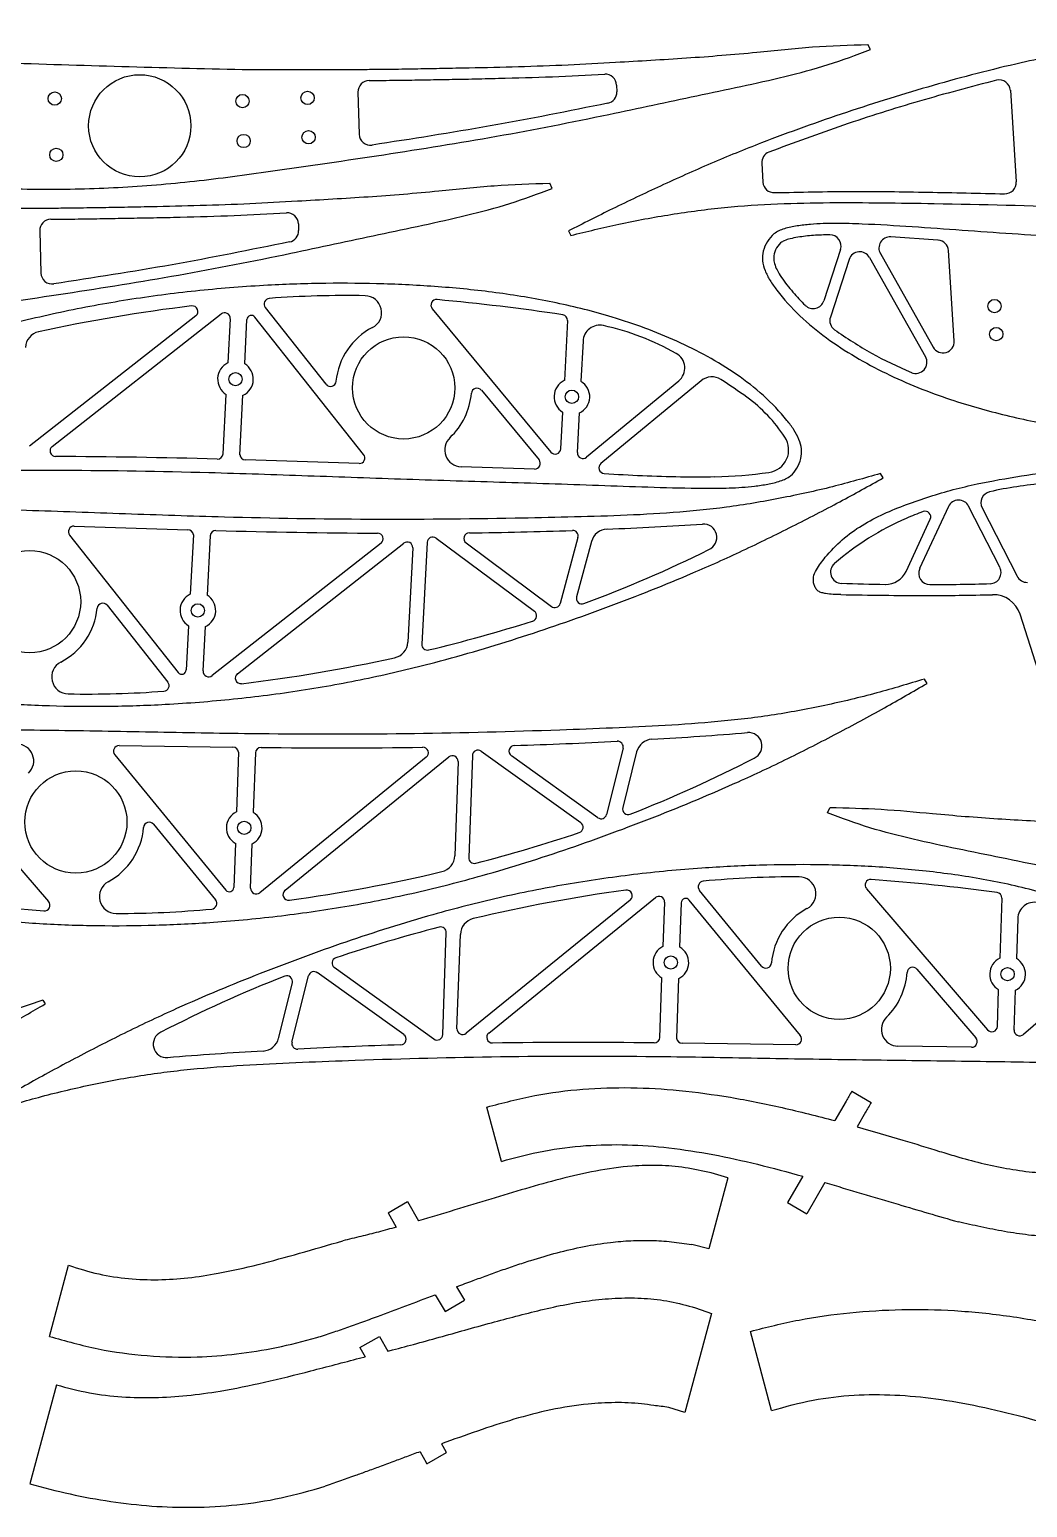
# Model space of a CAD drawing. Header units: inches. Extents: x -11.9 to 12, y -9.6 to 4.8.
# Drawn here: x -5.82 to 3.07, y -8.38 to 4.78 of the extents above; entities that cross this region are included whole.
import ezdxf

# ---------------------------------------------------------------- set-up
doc = ezdxf.new("R2010")
doc.units = ezdxf.units.IN
doc.header["$MEASUREMENT"] = 0

msp = doc.modelspace()

# ---------------------------------------------------------------- linework, layer by layer
at = {"color": 7, "linetype": 'Continuous', "lineweight": 25}
for p, q in [((1.667, 4.598), (1.646, 4.644)), ((-2.895, 4.22), (-2.884, 3.845)), ((-0.592, 4.283), (-0.59, 4.222)), ((2.914, 4.236), (2.965, 3.421)), ((0.7, 3.587), (0.711, 3.418)), ((-1.166, 3.363), (-1.186, 3.409)), ((-3.425, 3.047), (-3.423, 2.987)), ((-5.727, 2.985), (-5.717, 2.609)), ((-1.02, 2.984), (-0.999, 2.944)), ((2.269, 2.903), (1.849, 2.931)), ((1.402, 2.819), (1.253, 2.362)), ((1.756, 2.782), (2.226, 1.949)), ((2.412, 2.005), (2.362, 2.81)), ((1.478, 2.73), (1.311, 2.217)), ((1.66, 2.748), (2.158, 1.865)), ((-5.617, 1.066), (-4.113, 2.245)), ((-3.179, 1.619), (-3.719, 2.303)), ((-2.233, 2.292), (-1.177, 1.016)), ((-4.338, 2.228), (-5.818, 1.067)), ((-4.032, 2.203), (-4.053, 1.809)), ((-3.903, 1.801), (-3.883, 2.195)), ((-2.844, 0.995), (-3.812, 2.218)), ((-1.029, 2.186), (-1.057, 1.652)), ((-0.891, 2.003), (-0.909, 1.646)), ((-0.039, 1.648), (-0.859, 0.97)), ((0.16, 1.651), (-0.731, 0.913)), ((-4.095, 1), (-4.068, 1.529)), ((-3.946, 0.992), (-3.918, 1.521)), ((-1.796, 1.567), (-1.282, 0.947)), ((-1.089, 1.045), (-1.072, 1.372)), ((-0.941, 1.011), (-0.922, 1.364)), ((-2.885, 0.914), (-3.897, 0.946)), ((-1.322, 0.865), (-1.977, 0.885)), ((1.781, 0.785), (1.758, 0.824)), ((2.362, 0.53), (2.106, -0.022)), ((2.82, -0.01), (2.542, 0.533)), ((1.985, -0.046), (2.2, 0.418)), ((2.661, 0.519), (2.973, -0.09)), ((-5.462, 0.276), (-4.494, -0.947)), ((-5.421, 0.357), (-4.408, 0.325)), ((-4.36, 0.278), (-4.388, -0.25)), ((-4.21, 0.271), (-4.238, -0.258)), ((-2.689, 0.205), (-4.192, -0.974)), ((-3.967, -0.957), (-2.487, 0.204)), ((-2.407, 0.162), (-2.451, -0.677)), ((-2.279, 0.212), (-2.326, -0.695)), ((-2.199, 0.25), (-1.324, -0.401)), ((-1.932, 0.207), (-1.171, -0.359)), ((-0.936, 0.256), (-1.093, -0.332)), ((-0.816, 0.219), (-0.948, -0.273)), ((-5.127, -0.348), (-4.587, -1.032)), ((3.23, -1.141), (3, -0.428)), ((-4.402, -0.531), (-4.423, -0.925)), ((-4.273, -0.932), (-4.253, -0.538)), ((2.173, -1.043), (2.149, -1.005)), ((-5.06, -1.678), (-4.071, -2.885)), ((-5.02, -1.597), (-4.007, -1.611)), ((-3.958, -1.657), (-3.977, -2.186)), ((-3.808, -1.662), (-3.827, -2.191)), ((-2.286, -1.701), (-3.769, -2.907)), ((-3.544, -2.885), (-2.085, -1.698)), ((-1.876, -1.687), (-1.908, -2.594)), ((-1.797, -1.648), (-0.911, -2.283)), ((-1.529, -1.686), (-0.759, -2.238)), ((-0.534, -1.62), (-0.681, -2.21)), ((-0.414, -1.654), (-0.537, -2.149)), ((-5.648, -2.986), (-6.726, -1.729)), ((-2.003, -1.739), (-2.032, -2.579)), ((1.285, -2.197), (1.306, -2.151)), ((-4.714, -2.297), (-4.162, -2.971)), ((-3.986, -2.466), (-4, -2.861)), ((-3.85, -2.866), (-3.837, -2.472)), ((0.698, -3.56), (0.146, -2.886)), ((1.632, -2.871), (2.71, -4.128)), ((-0.471, -2.972), (-1.931, -4.158)), ((-1.73, -4.156), (-0.247, -2.95)), ((-0.165, -2.991), (-0.179, -3.385)), ((-0.029, -3.39), (-0.015, -2.996)), ((1.044, -4.178), (0.055, -2.972)), ((2.838, -2.955), (2.819, -3.49)), ((2.979, -3.137), (2.967, -3.494)), ((-2.139, -4.17), (-2.108, -3.262)), ((-2.013, -4.118), (-1.983, -3.278)), ((3.837, -3.476), (3.029, -4.168)), ((-3.482, -4.237), (-3.334, -3.647)), ((-2.487, -4.17), (-3.257, -3.618)), ((-2.219, -4.209), (-3.105, -3.573)), ((-0.207, -4.195), (-0.189, -3.665)), ((-0.057, -4.2), (-0.039, -3.671)), ((2.082, -3.587), (2.606, -4.199)), ((-3.602, -4.203), (-3.478, -3.708)), ((2.798, -4.097), (2.809, -3.77)), ((2.947, -4.129), (2.959, -3.775)), ((-5.701, -3.863), (-5.68, -3.897)), ((1.005, -4.26), (-0.008, -4.246)), ((2.568, -4.282), (1.913, -4.273)), ((1.502, -4.673), (1.675, -4.773)), ((-1.618, -5.298), (-1.747, -4.815)), ((1.452, -4.761), (1.351, -4.935)), ((1.625, -4.861), (1.55, -4.99)), ((0.399, -5.446), (0.229, -6.078)), ((0.399, -5.446), (0.249, -5.401)), ((1.065, -5.43), (0.93, -5.665)), ((1.263, -5.487), (1.103, -5.765)), ((-2.626, -5.756), (-2.453, -5.656)), ((-2.453, -5.656), (-2.355, -5.827)), ((-2.626, -5.756), (-2.553, -5.883)), ((0.93, -5.665), (1.103, -5.765)), ((0.229, -6.078), (0.078, -6.039)), ((-5.64, -6.856), (-5.47, -6.223)), ((-2.016, -6.414), (-1.946, -6.535)), ((-2.206, -6.485), (-2.119, -6.635)), ((-2.119, -6.635), (-1.946, -6.535)), ((0.252, -6.652), (0.016, -7.533)), ((0.109, -6.601), (0.252, -6.652)), ((0.788, -7.516), (0.599, -6.811)), ((-2.877, -6.956), (-2.704, -6.856)), ((-2.877, -6.956), (-2.83, -7.037)), ((-2.704, -6.856), (-2.628, -6.987)), ((-2.88, -7.049), (-2.83, -7.037)), ((-5.579, -7.288), (-5.815, -8.169)), ((0.016, -7.533), (-0.128, -7.488)), ((-2.342, -7.883), (-2.286, -7.98)), ((-2.28, -7.99), (-2.107, -7.89)), ((-2.151, -7.813), (-2.112, -7.88))]:
    msp.add_line(p, q, dxfattribs=at)
for centre, radius in [((-4.837, 3.92), 0.455), ((-5.594, 4.162), 0.0591), ((-3.343, 4.168), 0.0591), ((-3.922, 4.14), 0.0591), ((-3.912, 3.785), 0.0591), ((-3.334, 3.818), 0.0591), ((-5.58, 3.662), 0.0591), ((2.772, 2.315), 0.0591), ((2.788, 2.066), 0.0591), ((-2.488, 1.587), 0.455), ((-3.985, 1.665), 0.0591), ((-0.99, 1.508), 0.0591), ((-5.818, -0.316), 0.455), ((-4.32, -0.394), 0.0591), ((-5.406, -2.277), 0.455), ((-3.907, -2.329), 0.0591), ((1.39, -3.58), 0.455), ((-0.109, -3.528), 0.0591), ((2.889, -3.632), 0.0591)]:
    msp.add_circle(centre, radius, dxfattribs=at)
for centre, radius, start, end in [((-0.692, 4.28), 0.1, 1.5577, 93.467), ((-2.795, 4.223), 0.1, 90.4858, 181.5577), ((-0.69, 4.219), 0.1, 281.7953, 1.5577), ((2.814, 4.229), 0.1, 3.5577, 103.8499), ((-2.784, 3.847), 0.1, 181.5577, 278.5583), ((0.8, 3.593), 0.1, 111.0812, 183.5577), ((2.865, 3.415), 0.1, 268.489, 3.5577), ((0.81, 3.425), 0.1, 183.5577, 272.523), ((-5.628, 2.988), 0.1, 90.4858, 181.5577), ((-3.525, 3.045), 0.1, 1.5577, 93.467), ((-3.523, 2.984), 0.1, 281.7953, 1.5577), ((1.307, 2.85), 0.1, 341.9531, 90.8162), ((1.843, 2.831), 0.1, 86.4857, 209.4208), ((2.263, 2.803), 0.1, 3.5577, 86.0903), ((1.573, 2.699), 0.1, 29.4208, 161.9531), ((-5.617, 2.612), 0.1, 181.5577, 278.5583), ((-3.68, 2.334), 0.05, 94.2698, 218.3432), ((-2.999, -6.78), 9.189, 88.9534, 94.2698), ((-2.834, 2.257), 0.15, 297.3434, 88.9534), ((-2.195, 2.324), 0.05, 84.7773, 219.6113), ((-3.974, -17.144), 19.598, 81.4835, 84.7773), ((-2.626, -12.172), 14.594, 96.883, 102.3087), ((-4.369, 2.267), 0.05, 308.1123, 96.883), ((-4.082, 2.206), 0.05, 357, 128.1123), ((-1.079, 2.189), 0.05, 357, 81.4835), ((1.158, 2.393), 0.1, 225.2859, 341.9531), ((-3.843, 2.193), 0.0398, 38.3432, 177), ((-2.488, 1.587), 0.605, 117.3434, 174.4274), ((-0.741, 1.995), 0.15, 77.6678, 177), ((-1.207, -0.138), 2.333, 60.5852, 77.6678), ((1.406, 2.186), 0.1, 161.9531, 234.1126), ((-5.705, 1.94), 0.15, 102.3087, 177), ((2.313, 1.999), 0.1, 209.4208, 3.5577), ((-0.135, 1.764), 0.15, 309.6113, 60.5852), ((2.071, 1.816), 0.1, 246.7293, 29.4208), ((-3.985, 1.665), 0.159, 115.134, 238.866), ((-3.985, 1.665), 0.159, 295.134, 58.866), ((-3.139, 1.65), 0.05, 218.3432, 354.4274), ((-1.835, 1.535), 0.05, 39.6113, 175.5094), ((-0.99, 1.508), 0.159, 115.134, 238.866), ((-0.99, 1.508), 0.159, 295.134, 59.6968), ((0.256, 1.535), 0.15, 57.3644, 129.6113), ((-2.124, -2.181), 4.563, 53.8466, 57.3644), ((-2.488, 1.587), 0.605, 313.0667, 355.5094), ((-0.244, 0.393), 1.376, 33.2797, 53.8466), ((-5.586, 1.027), 0.05, 128.1123, 269.6777), ((-1.972, 1.035), 0.15, 133.0667, 268.1978), ((0.737, 1.036), 0.203, 277.7902, 33.2797), ((-5.962, -65.82), 66.798, 88.44293, 89.67771), ((-4.145, 1.003), 0.05, 268.4429, 357), ((-3.896, 0.996), 0.05, 183.6982, 268.1978), ((-2.883, 0.964), 0.05, 268.1978, 38.3432), ((-1.321, 0.915), 0.05, 268.1978, 39.6113), ((-1.139, 1.048), 0.05, 219.6113, 357), ((-0.891, 1.008), 0.05, 177, 309.6113), ((-0.699, 0.875), 0.05, 129.6113, 266.1537), ((0.223, 14.587), 13.793, 266.1537, 268.9792), ((0.111, 8.306), 7.511, 268.9792, 271.3157), ((0.185, 5.068), 4.273, 271.3157, 277.7902), ((2.75, 0.564), 0.1, 102.2446, 207.1037), ((3.598, -3.341), 4.097, 95.3626, 102.2446), ((2.453, 0.488), 0.1, 27.1037, 155.1037), ((2.936, -1.793), 2.413, 113.1701, 131.1784), ((3.598, -3.341), 4.097, 110.8992, 113.1701), ((2.155, 0.439), 0.05, 335.1037, 110.8992), ((-5.422, 0.307), 0.05, 88.1978, 218.3432), ((-4.41, 0.275), 0.05, 3.6982, 88.1978), ((-4.16, 0.268), 0.05, 88.4429, 177), ((-2.344, 67.091), 66.798, 268.44293, 269.67771), ((-2.72, 0.244), 0.05, 308.1123, 89.6777), ((-1.902, 0.247), 0.05, 90.7277, 233.3549), ((-2.435, 42.21), 41.917, 270.7277, 271.9812), ((-0.984, 0.269), 0.05, 344.9694, 91.9812), ((-0.671, 0.18), 0.15, 92.4029, 164.9694), ((-2.435, 42.21), 41.917, 272.4029, 273.5678), ((0.181, 0.256), 0.119, 294.0509, 93.5678), ((-2.457, 0.165), 0.05, 357, 128.1123), ((-2.229, 0.21), 0.05, 53.3549, 177), ((-4.994, 10.718), 11.791, 290.4077, 296.2971), ((1.413, -0.053), 0.1, 131.1784, 268.1414), ((1.803, 0.038), 0.2, 269.1653, 335.1037), ((2.197, -0.064), 0.1, 155.1037, 270.205), ((2.731, -0.056), 0.1, 271.6103, 27.1037), ((3.062, -0.044), 0.1, 207.1037, 272.1683), ((-4.32, -0.394), 0.159, 115.134, 238.866), ((-4.32, -0.394), 0.159, 295.134, 58.866), ((2.119, 21.705), 21.869, 268.1414, 269.1653), ((2.119, 21.705), 21.869, 270.205, 271.6103), ((2.762, -0.504), 0.25, 17.8796, 91.611), ((-5.818, -0.316), 0.605, 297.3434, 354.4274), ((-5.166, -0.379), 0.05, 38.3432, 174.4274), ((-1.142, -0.319), 0.05, 233.3549, 344.9694), ((-0.9, -0.286), 0.05, 164.9694, 290.4077), ((-5.516, 12.775), 13.906, 283.5186, 287.4789), ((-1.354, -0.441), 0.05, 287.4789, 53.3549), ((-2.6, -0.669), 0.15, 282.3087, 357), ((-2.276, -0.697), 0.05, 177, 283.5186), ((-5.471, -0.987), 0.15, 117.3434, 268.9534), ((-5.68, 13.443), 14.594, 276.883, 282.3087), ((-4.626, -1.063), 0.05, 274.2698, 38.3432), ((-4.463, -0.922), 0.0398, 218.3432, 357), ((-4.223, -0.935), 0.05, 177, 308.1123), ((-3.937, -0.996), 0.05, 128.1123, 276.883), ((-5.306, 8.051), 9.189, 268.9534, 274.2698), ((-2.765, 40.302), 41.917, 271.7277, 272.9812), ((-0.583, -1.608), 0.05, 345.9694, 92.9812), ((-0.268, -1.69), 0.15, 93.4029, 165.9694), ((-2.765, 40.302), 41.917, 273.4029, 274.5678), ((0.583, -1.6), 0.119, 295.0509, 94.5678), ((-5.931, -1.734), 0.15, 314.0667, 89.1978), ((-5.021, -1.647), 0.05, 89.1978, 219.3432), ((-4.008, -1.661), 0.05, 4.6982, 89.1978), ((-3.758, -1.664), 0.05, 89.4429, 178), ((-3.108, 65.181), 66.798, 269.44293, 270.67771), ((-2.318, -1.662), 0.05, 309.1123, 90.6777), ((-2.053, -1.737), 0.05, 358, 129.1123), ((-1.826, -1.688), 0.05, 54.3549, 178), ((-1.5, -1.646), 0.05, 91.7277, 234.3549), ((-4.774, 8.77), 11.791, 291.4077, 297.2971), ((-3.907, -2.329), 0.159, 116.134, 239.866), ((-3.907, -2.329), 0.159, 296.134, 59.866), ((-0.73, -2.198), 0.05, 234.3549, 345.9694), ((-0.489, -2.161), 0.05, 165.9694, 291.4077), ((-5.406, -2.277), 0.605, 298.3434, 355.4274), ((-4.753, -2.329), 0.05, 39.3432, 175.4274), ((-0.94, -2.324), 0.05, 288.4789, 54.3549), ((-5.332, 10.818), 13.906, 284.5186, 288.4789), ((-2.182, -2.573), 0.15, 283.3087, 358), ((-1.858, -2.596), 0.05, 178, 284.5186), ((-5.507, 11.483), 14.594, 277.883, 283.3087), ((-5.047, -2.941), 0.15, 118.3434, 269.9534), ((-4.04, -2.859), 0.0398, 219.3432, 358), ((-3.8, -2.868), 0.05, 178, 309.1123), ((-3.513, -2.924), 0.05, 129.1123, 277.883), ((1.492, -17.339), 14.594, 97.883, 103.3087), ((-0.503, -2.933), 0.05, 309.1123, 97.883), ((0.185, -2.854), 0.05, 95.2698, 219.3432), ((1.024, -11.954), 9.189, 89.9534, 95.2698), ((1.032, -2.916), 0.15, 298.3434, 89.9534), ((1.67, -2.838), 0.05, 85.7773, 220.6113), ((0.231, -22.334), 19.598, 82.4835, 85.7773), ((-4.246, 16.477), 19.598, 262.4835, 265.7773), ((-5.686, -3.018), 0.05, 265.7773, 40.6113), ((-4.201, -3.002), 0.05, 275.2698, 39.3432), ((-0.215, -2.989), 0.05, 358, 129.1123), ((0.024, -2.997), 0.0398, 39.3432, 178), ((2.788, -2.953), 0.05, 358, 82.4835), ((3.129, -3.142), 0.15, 78.6678, 178), ((-5.04, 6.098), 9.189, 269.9534, 275.2698), ((-1.833, -3.283), 0.15, 103.3087, 178), ((1.39, -3.58), 0.605, 118.3434, 175.4274), ((1.316, -16.675), 13.906, 104.5186, 108.4789), ((-2.158, -3.261), 0.05, 358, 104.5186), ((-0.109, -3.528), 0.159, 116.134, 239.866), ((-0.109, -3.528), 0.159, 296.134, 59.866), ((-3.076, -3.533), 0.05, 108.4789, 234.3549), ((0.737, -3.528), 0.05, 219.3432, 355.4274), ((2.889, -3.632), 0.159, 116.134, 239.866), ((2.889, -3.632), 0.159, 296.134, 60.6968), ((0.759, -14.626), 11.791, 111.4077, 117.2971), ((-3.527, -3.696), 0.05, 345.9694, 111.4077), ((-3.286, -3.659), 0.05, 54.3549, 165.9694), ((1.39, -3.58), 0.605, 314.0667, 356.5094), ((2.044, -3.62), 0.05, 40.6113, 176.5094), ((1.915, -4.123), 0.15, 134.0667, 269.1978), ((-4.598, -4.256), 0.119, 115.0509, 274.5678), ((-3.747, -4.166), 0.15, 273.4029, 345.9694), ((-2.516, -4.211), 0.05, 271.7277, 54.3549), ((-2.189, -4.168), 0.05, 234.3549, 358), ((-1.963, -4.119), 0.05, 178, 309.1123), ((-1.698, -4.194), 0.05, 129.1123, 270.6777), ((-0.257, -4.193), 0.05, 269.4429, 358), ((-0.008, -4.196), 0.05, 184.6982, 269.1978), ((1.005, -4.21), 0.05, 269.1978, 39.3432), ((2.568, -4.232), 0.05, 269.1978, 40.6113), ((2.748, -4.095), 0.05, 220.6113, 358), ((2.997, -4.13), 0.05, 178, 310.6113), ((-1.251, -46.159), 41.917, 93.4029, 94.5678), ((-3.433, -4.249), 0.05, 165.9694, 272.9812), ((-1.251, -46.159), 41.917, 91.7277, 92.9812), ((-0.907, -71.038), 66.798, 89.44293, 90.67771)]:
    msp.add_arc(centre, radius, start, end, dxfattribs=at)
for points, knots in [([(-0.999, 2.944), (-0.856, 2.979), (-0.562, 3.051), (-0.105, 3.135), (0.366, 3.198), (0.839, 3.229), (1.306, 3.238), (1.771, 3.235), (2.508, 3.225), (3.518, 3.199), (4.669, 3.142), (5.688, 3.072), (6.577, 3.008), (7.467, 2.951), (8.356, 2.892), (9.026, 2.84), (9.476, 2.826), (9.67, 2.83), (9.824, 2.849), (9.934, 2.87), (10.032, 2.912), (10.094, 2.987), (10.13, 3.07), (10.137, 3.162), (10.112, 3.251), (10.066, 3.338), (9.966, 3.476), (9.806, 3.655), (9.567, 3.851), (9.308, 4.019), (9.035, 4.165), (8.751, 4.29), (8.397, 4.421), (7.968, 4.542), (7.464, 4.642), (6.955, 4.712), (6.442, 4.756), (5.928, 4.777), (5.383, 4.777), (4.808, 4.752), (4.204, 4.695), (3.604, 4.606), (2.943, 4.472), (2.225, 4.286), (1.454, 4.045), (0.795, 3.81), (0.245, 3.586), (-0.197, 3.388), (-0.619, 3.188), (-0.89, 3.05), (-1.02, 2.984)], [0, 0, 0, 0, 0.018826, 0.039038, 0.059694, 0.079976, 0.099943, 0.119841, 0.139819, 0.194838, 0.2498, 0.288066, 0.326302, 0.36454, 0.402791, 0.440974, 0.450927, 0.460763, 0.465859, 0.470866, 0.475275, 0.479136, 0.483093, 0.486825, 0.490659, 0.494882, 0.499387, 0.512591, 0.525744, 0.539003, 0.552254, 0.565554, 0.578871, 0.600836, 0.622839, 0.644878, 0.666941, 0.689013, 0.711081, 0.737094, 0.763097, 0.789082, 0.815088, 0.849843, 0.88448, 0.919011, 0.939821, 0.960907, 0.981274, 1, 1, 1, 1]), ([(-0.601, 4.486), (-0.391, 4.498), (0.029, 4.522), (0.613, 4.568), (1.151, 4.629), (1.481, 4.639), (1.646, 4.644)], [0, 0, 0, 0, 0.280013, 0.560004, 0.780006, 1, 1, 1, 1]), ([(-8.941, 4.177), (-8.892, 4.124), (-8.793, 4.016), (-8.612, 3.892), (-8.417, 3.792), (-8.214, 3.712), (-8.007, 3.642), (-7.796, 3.583), (-7.524, 3.52), (-7.189, 3.464), (-6.792, 3.415), (-6.3, 3.369), (-5.712, 3.349), (-5.029, 3.365), (-4.349, 3.422), (-3.562, 3.53), (-2.665, 3.661), (-1.659, 3.821), (-0.862, 3.978), (-0.269, 4.104), (0.122, 4.188), (0.515, 4.269), (0.905, 4.356), (1.293, 4.458), (1.543, 4.552), (1.667, 4.598)], [0, 0, 0, 0, 0.019985, 0.039991, 0.059992, 0.080036, 0.100054, 0.120049, 0.140039, 0.176715, 0.213405, 0.250064, 0.31255, 0.375056, 0.437529, 0.500033, 0.593361, 0.686689, 0.779968, 0.816622, 0.853304, 0.890023, 0.926723, 0.96335, 1, 1, 1, 1]), ([(-8.804, 4.511), (-8.576, 4.516), (-8.121, 4.527), (-7.437, 4.526), (-6.754, 4.505), (-5.941, 4.478), (-4.998, 4.447), (-4.283, 4.43), (-3.925, 4.422)], [0, 0, 0, 0, 0.140006, 0.279996, 0.419999, 0.560002, 0.780006, 1, 1, 1, 1]), ([(-3.925, 4.422), (-3.822, 4.421), (-3.631, 4.421), (-3.363, 4.421), (-3.132, 4.421), (-2.931, 4.422), (-2.753, 4.423), (-2.567, 4.425), (-2.364, 4.428), (-2.136, 4.433), (-1.838, 4.438), (-1.465, 4.447), (-1.03, 4.461), (-0.742, 4.478), (-0.601, 4.486)], [0, 0, 0, 0, 0.092739, 0.172642, 0.24159, 0.301466, 0.354153, 0.401533, 0.469793, 0.536878, 0.607409, 0.739377, 0.872712, 1, 1, 1, 1]), ([(-2.795, 4.323), (-2.714, 4.324), (-2.56, 4.325), (-2.332, 4.329), (-2.109, 4.333), (-1.879, 4.337), (-1.563, 4.345), (-1.168, 4.355), (-0.853, 4.372), (-0.698, 4.38)], [0, 0, 0, 0, 0.1160781, 0.2209889, 0.3254921, 0.4354121, 0.5493992, 0.7777946, 1, 1, 1, 1]), ([(2.79, 4.326), (2.561, 4.266), (2.103, 4.146), (1.428, 3.931), (0.985, 3.767), (0.764, 3.686)], [0, 0, 0, 0, 0.334413, 0.667705, 1, 1, 1, 1]), ([(-0.67, 4.121), (-1.018, 4.051), (-1.715, 3.911), (-2.418, 3.803), (-2.769, 3.748)], [0, 0, 0, 0, 0.499724, 1, 1, 1, 1]), ([(-11.774, 2.942), (-11.725, 2.888), (-11.626, 2.781), (-11.445, 2.657), (-11.25, 2.557), (-11.047, 2.476), (-10.84, 2.406), (-10.629, 2.347), (-10.357, 2.285), (-10.022, 2.229), (-9.625, 2.179), (-9.133, 2.134), (-8.545, 2.114), (-7.862, 2.13), (-7.182, 2.187), (-6.395, 2.294), (-5.498, 2.426), (-4.492, 2.586), (-3.695, 2.742), (-3.102, 2.868), (-2.711, 2.952), (-2.318, 3.034), (-1.928, 3.121), (-1.54, 3.222), (-1.29, 3.316), (-1.166, 3.363)], [0, 0, 0, 0, 0.019985, 0.039991, 0.059992, 0.080036, 0.100054, 0.120049, 0.140039, 0.176715, 0.213405, 0.250064, 0.31255, 0.375056, 0.437529, 0.500033, 0.593361, 0.686689, 0.779968, 0.816622, 0.853304, 0.890023, 0.926723, 0.96335, 1, 1, 1, 1]), ([(-3.434, 3.251), (-3.224, 3.263), (-2.804, 3.287), (-2.22, 3.333), (-1.682, 3.394), (-1.352, 3.404), (-1.186, 3.409)], [0, 0, 0, 0, 0.280013, 0.560004, 0.780006, 1, 1, 1, 1]), ([(0.815, 3.325), (1.043, 3.33), (1.498, 3.34), (2.18, 3.33), (2.635, 3.32), (2.862, 3.315)], [0, 0, 0, 0, 0.334001, 0.666514, 1, 1, 1, 1]), ([(-6.758, 3.186), (-6.655, 3.186), (-6.464, 3.185), (-6.196, 3.185), (-5.965, 3.186), (-5.764, 3.187), (-5.586, 3.188), (-5.4, 3.19), (-5.197, 3.193), (-4.969, 3.197), (-4.67, 3.203), (-4.298, 3.212), (-3.863, 3.226), (-3.575, 3.243), (-3.434, 3.251)], [0, 0, 0, 0, 0.092739, 0.172642, 0.24159, 0.301466, 0.354153, 0.401533, 0.469793, 0.536878, 0.607409, 0.739377, 0.872712, 1, 1, 1, 1]), ([(-5.628, 3.088), (-5.547, 3.089), (-5.393, 3.09), (-5.165, 3.094), (-4.942, 3.098), (-4.712, 3.102), (-4.396, 3.109), (-4.001, 3.12), (-3.686, 3.136), (-3.531, 3.145)], [0, 0, 0, 0, 0.116078, 0.220989, 0.325492, 0.435412, 0.549399, 0.777795, 1, 1, 1, 1]), ([(11.838, 2.934), (11.696, 2.9), (11.401, 2.827), (10.945, 2.744), (10.474, 2.68), (10.001, 2.649), (9.534, 2.641), (9.069, 2.643), (8.331, 2.653), (7.322, 2.679), (6.171, 2.737), (5.152, 2.807), (4.262, 2.871), (3.373, 2.928), (2.484, 2.987), (1.814, 3.039), (1.364, 3.053), (1.17, 3.048), (1.016, 3.03), (0.905, 3.009), (0.808, 2.967), (0.746, 2.892), (0.71, 2.808), (0.702, 2.717), (0.728, 2.628), (0.773, 2.541), (0.873, 2.403), (1.034, 2.223), (1.273, 2.028), (1.532, 1.859), (1.805, 1.714), (2.089, 1.588), (2.443, 1.458), (2.872, 1.337), (3.376, 1.236), (3.885, 1.167), (4.397, 1.123), (4.912, 1.102), (5.457, 1.102), (6.032, 1.127), (6.636, 1.184), (7.236, 1.272), (7.897, 1.406), (8.615, 1.593), (9.386, 1.834), (10.045, 2.068), (10.595, 2.293), (11.036, 2.49), (11.459, 2.69), (11.73, 2.828), (11.859, 2.895)], [0, 0, 0, 0, 0.0188263, 0.0390382, 0.0596943, 0.0799758, 0.0999433, 0.1198414, 0.1398194, 0.1948381, 0.2497998, 0.2880659, 0.3263018, 0.3645395, 0.4027908, 0.4409742, 0.4509268, 0.4607631, 0.465859, 0.4708662, 0.4752754, 0.479136, 0.4830934, 0.4868248, 0.4906587, 0.4948821, 0.4993872, 0.5125909, 0.5257442, 0.5390031, 0.5522537, 0.5655545, 0.5788705, 0.6008358, 0.6228395, 0.6448777, 0.6669409, 0.6890132, 0.711081, 0.7370936, 0.7630966, 0.7890815, 0.8150879, 0.8498427, 0.88448, 0.9190106, 0.9398213, 0.9609073, 0.9812736, 1, 1, 1, 1]), ([(1.305, 2.95), (1.257, 2.949), (1.162, 2.946), (1.044, 2.933), (0.958, 2.916), (0.905, 2.901), (0.856, 2.872), (0.82, 2.818), (0.802, 2.752), (0.813, 2.69), (0.837, 2.632), (0.891, 2.545), (0.975, 2.44), (1.05, 2.361), (1.087, 2.322)], [0, 0, 0, 0, 0.1301445, 0.2556147, 0.3185347, 0.3678121, 0.4017107, 0.4704256, 0.5368986, 0.5809137, 0.6374971, 0.7058906, 0.854893, 1, 1, 1, 1]), ([(-3.503, 2.886), (-3.851, 2.816), (-4.548, 2.675), (-5.251, 2.567), (-5.602, 2.513)], [0, 0, 0, 0, 0.499724, 1, 1, 1, 1]), ([(-10.064, 0.447), (-9.921, 0.487), (-9.627, 0.57), (-9.169, 0.671), (-8.695, 0.75), (-8.22, 0.798), (-7.749, 0.821), (-7.279, 0.835), (-6.535, 0.851), (-5.515, 0.86), (-4.359, 0.841), (-3.34, 0.806), (-2.46, 0.774), (-1.579, 0.748), (-0.698, 0.72), (-0.035, 0.693), (0.41, 0.694), (0.601, 0.706), (0.753, 0.729), (0.862, 0.753), (0.957, 0.797), (1.018, 0.872), (1.052, 0.955), (1.059, 1.045), (1.033, 1.133), (0.987, 1.217), (0.885, 1.351), (0.72, 1.524), (0.479, 1.711), (0.219, 1.87), (-0.055, 2.006), (-0.339, 2.122), (-0.695, 2.242), (-1.128, 2.35), (-1.635, 2.436), (-2.148, 2.489), (-2.664, 2.516), (-3.18, 2.521), (-3.727, 2.503), (-4.303, 2.458), (-4.907, 2.381), (-5.506, 2.272), (-6.164, 2.116), (-6.877, 1.904), (-7.642, 1.636), (-8.295, 1.378), (-8.839, 1.134), (-9.275, 0.92), (-9.692, 0.705), (-9.959, 0.557), (-10.086, 0.486)], [0, 0, 0, 0, 0.019014, 0.039431, 0.060281, 0.080741, 0.100891, 0.120982, 0.141155, 0.196696, 0.252182, 0.290008, 0.327804, 0.365604, 0.403417, 0.441161, 0.450998, 0.460722, 0.465759, 0.470718, 0.475093, 0.478893, 0.482815, 0.486517, 0.490278, 0.494416, 0.498849, 0.511934, 0.524918, 0.538028, 0.551123, 0.564269, 0.577431, 0.599469, 0.621546, 0.643658, 0.665796, 0.687944, 0.710087, 0.736189, 0.762282, 0.788356, 0.81445, 0.849323, 0.884083, 0.918729, 0.939605, 0.960764, 0.981206, 1, 1, 1, 1]), ([(1.347, 2.105), (1.456, 2.032), (1.673, 1.886), (1.912, 1.778), (2.032, 1.724)], [0, 0, 0, 0, 0.497934, 1, 1, 1, 1]), ([(1.265, 0.079), (1.314, 0.133), (1.412, 0.242), (1.592, 0.367), (1.786, 0.469), (1.989, 0.551), (2.195, 0.622), (2.405, 0.683), (2.676, 0.747), (3.011, 0.806), (3.408, 0.859), (3.9, 0.908), (4.488, 0.933), (5.17, 0.922), (5.851, 0.87), (6.639, 0.769), (7.537, 0.645), (8.544, 0.493), (9.342, 0.342), (9.936, 0.221), (10.328, 0.14), (10.721, 0.062), (11.112, -0.022), (11.501, -0.121), (11.751, -0.213), (11.876, -0.259)], [0, 0, 0, 0, 0.019985, 0.039991, 0.059992, 0.080036, 0.100054, 0.120049, 0.140039, 0.176715, 0.213405, 0.250064, 0.31255, 0.375056, 0.437529, 0.500033, 0.593361, 0.686689, 0.779968, 0.816622, 0.853304, 0.890023, 0.926723, 0.96335, 1, 1, 1, 1]), ([(1.758, 0.824), (1.616, 0.784), (1.321, 0.7), (0.863, 0.6), (0.39, 0.52), (-0.086, 0.473), (-0.557, 0.449), (-1.026, 0.436), (-1.771, 0.42), (-2.79, 0.411), (-3.947, 0.43), (-4.965, 0.465), (-5.846, 0.497), (-6.727, 0.522), (-7.607, 0.551), (-8.271, 0.578), (-8.716, 0.576), (-8.907, 0.565), (-9.059, 0.542), (-9.168, 0.518), (-9.263, 0.474), (-9.323, 0.399), (-9.358, 0.316), (-9.364, 0.226), (-9.339, 0.138), (-9.292, 0.054), (-9.19, -0.08), (-9.026, -0.253), (-8.785, -0.44), (-8.525, -0.599), (-8.251, -0.736), (-7.967, -0.851), (-7.61, -0.971), (-7.178, -1.079), (-6.67, -1.165), (-6.157, -1.218), (-5.642, -1.245), (-5.125, -1.25), (-4.579, -1.232), (-4.002, -1.187), (-3.399, -1.11), (-2.8, -1.001), (-2.142, -0.845), (-1.428, -0.633), (-0.663, -0.365), (-0.01, -0.107), (0.533, 0.137), (0.969, 0.351), (1.386, 0.566), (1.653, 0.714), (1.781, 0.785)], [0, 0, 0, 0, 0.019014, 0.039431, 0.060281, 0.080741, 0.100891, 0.120982, 0.141155, 0.196696, 0.252182, 0.290008, 0.327804, 0.365604, 0.403417, 0.441161, 0.450998, 0.460722, 0.465759, 0.470718, 0.475093, 0.478893, 0.482815, 0.486517, 0.490278, 0.494416, 0.498849, 0.511934, 0.524918, 0.538028, 0.551123, 0.564269, 0.577431, 0.599469, 0.621546, 0.643658, 0.665796, 0.687944, 0.710087, 0.736189, 0.762282, 0.788356, 0.81445, 0.849323, 0.884083, 0.918729, 0.939605, 0.960764, 0.981206, 1, 1, 1, 1]), ([(1.405, -0.253), (1.359, -0.252), (1.302, -0.251), (1.235, -0.237), (1.202, -0.224), (1.179, -0.197), (1.161, -0.155), (1.155, -0.095), (1.195, -0.011), (1.237, 0.043), (1.265, 0.079)], [0, 0, 0, 0, 0.2493506, 0.3130204, 0.3756084, 0.4372454, 0.5011722, 0.6246133, 0.750452, 1, 1, 1, 1]), ([(1.405, -0.253), (1.657, -0.257), (2.107, -0.265), (2.557, -0.258), (2.755, -0.254)], [0, 0, 0, 0, 0.560025, 1, 1, 1, 1]), ([(2.149, -1.005), (2.008, -1.047), (1.714, -1.136), (1.258, -1.244), (0.787, -1.332), (0.312, -1.387), (-0.159, -1.42), (-0.628, -1.441), (-1.372, -1.47), (-2.391, -1.497), (-3.548, -1.498), (-4.567, -1.481), (-5.448, -1.464), (-6.329, -1.454), (-7.21, -1.441), (-7.873, -1.425), (-8.319, -1.435), (-8.51, -1.449), (-8.661, -1.476), (-8.769, -1.502), (-8.864, -1.547), (-8.923, -1.623), (-8.956, -1.707), (-8.961, -1.797), (-8.934, -1.884), (-8.886, -1.968), (-8.782, -2.1), (-8.614, -2.27), (-8.37, -2.452), (-8.107, -2.607), (-7.831, -2.739), (-7.545, -2.849), (-7.186, -2.963), (-6.752, -3.063), (-6.243, -3.14), (-5.729, -3.185), (-5.213, -3.203), (-4.697, -3.198), (-4.15, -3.171), (-3.575, -3.116), (-2.973, -3.029), (-2.376, -2.909), (-1.721, -2.741), (-1.011, -2.517), (-0.251, -2.236), (0.397, -1.966), (0.937, -1.713), (1.369, -1.492), (1.782, -1.269), (2.046, -1.116), (2.173, -1.043)], [0, 0, 0, 0, 0.019014, 0.039431, 0.060281, 0.080741, 0.100891, 0.120982, 0.141155, 0.196696, 0.252182, 0.290008, 0.327804, 0.365604, 0.403417, 0.441161, 0.450998, 0.460722, 0.465759, 0.470718, 0.475093, 0.478893, 0.482815, 0.486517, 0.490278, 0.494416, 0.498849, 0.511934, 0.524918, 0.538028, 0.551123, 0.564269, 0.577431, 0.599469, 0.621546, 0.643658, 0.665796, 0.687944, 0.710087, 0.736189, 0.762282, 0.788356, 0.81445, 0.849323, 0.884083, 0.918729, 0.939605, 0.960764, 0.981206, 1, 1, 1, 1]), ([(11.897, -2.535), (11.848, -2.589), (11.75, -2.697), (11.57, -2.823), (11.376, -2.924), (11.173, -3.007), (10.967, -3.078), (10.757, -3.139), (10.485, -3.203), (10.151, -3.262), (9.754, -3.315), (9.262, -3.364), (8.674, -3.388), (7.992, -3.378), (7.311, -3.326), (6.523, -3.225), (5.625, -3.101), (4.618, -2.948), (3.82, -2.798), (3.226, -2.677), (2.834, -2.596), (2.441, -2.517), (2.049, -2.433), (1.661, -2.335), (1.411, -2.243), (1.285, -2.197)], [0, 0, 0, 0, 0.019985, 0.039991, 0.059992, 0.080036, 0.100054, 0.120049, 0.140039, 0.176715, 0.213405, 0.250064, 0.31255, 0.375056, 0.437529, 0.500033, 0.593361, 0.686689, 0.779968, 0.816622, 0.853304, 0.890023, 0.926723, 0.96335, 1, 1, 1, 1]), ([(3.383, -2.282), (3.189, -2.273), (2.801, -2.254), (2.262, -2.21), (1.764, -2.161), (1.459, -2.154), (1.306, -2.151)], [0, 0, 0, 0, 0.280013, 0.560008, 0.780001, 1, 1, 1, 1]), ([(-6.165, -4.852), (-6.024, -4.809), (-5.73, -4.721), (-5.274, -4.613), (-4.802, -4.525), (-4.328, -4.469), (-3.857, -4.437), (-3.388, -4.415), (-2.644, -4.387), (-1.625, -4.36), (-0.468, -4.359), (0.551, -4.376), (1.432, -4.392), (2.313, -4.402), (3.194, -4.415), (3.858, -4.431), (4.303, -4.422), (4.494, -4.407), (4.645, -4.381), (4.754, -4.355), (4.848, -4.31), (4.907, -4.234), (4.94, -4.15), (4.945, -4.06), (4.918, -3.972), (4.87, -3.889), (4.766, -3.757), (4.599, -3.587), (4.354, -3.404), (4.091, -3.25), (3.815, -3.118), (3.529, -3.007), (3.171, -2.894), (2.736, -2.793), (2.227, -2.717), (1.713, -2.672), (1.198, -2.654), (0.681, -2.659), (0.135, -2.686), (-0.441, -2.741), (-1.043, -2.828), (-1.639, -2.947), (-2.295, -3.115), (-3.005, -3.34), (-3.765, -3.621), (-4.413, -3.89), (-4.952, -4.144), (-5.385, -4.365), (-5.798, -4.588), (-6.062, -4.74), (-6.188, -4.813)], [0, 0, 0, 0, 0.019014, 0.039431, 0.060281, 0.080741, 0.100891, 0.120982, 0.141155, 0.196696, 0.252182, 0.290008, 0.327804, 0.365604, 0.403417, 0.441161, 0.450998, 0.460722, 0.465759, 0.470718, 0.475093, 0.478893, 0.482815, 0.486517, 0.490278, 0.494416, 0.498849, 0.511934, 0.524918, 0.538028, 0.551123, 0.564269, 0.577431, 0.599469, 0.621546, 0.643658, 0.665796, 0.687944, 0.710087, 0.736189, 0.762282, 0.788356, 0.81445, 0.849323, 0.884083, 0.918729, 0.939605, 0.960764, 0.981206, 1, 1, 1, 1]), ([(-5.701, -3.863), (-5.816, -3.904), (-6.046, -3.985), (-6.401, -4.068), (-6.761, -4.128), (-7.13, -4.164), (-7.504, -4.172), (-7.881, -4.163), (-8.131, -4.18), (-8.255, -4.188)], [0, 0, 0, 0, 0.14103, 0.281875, 0.422619, 0.563337, 0.710447, 0.856089, 1, 1, 1, 1]), ([(-8.187, -4.486), (-8.121, -4.508), (-7.991, -4.553), (-7.782, -4.577), (-7.572, -4.576), (-7.361, -4.554), (-7.152, -4.517), (-6.944, -4.467), (-6.683, -4.388), (-6.373, -4.267), (-6.019, -4.096), (-5.793, -3.963), (-5.68, -3.897)], [0, 0, 0, 0, 0.07775, 0.156192, 0.235455, 0.315316, 0.395515, 0.475906, 0.556375, 0.703974, 0.851912, 1, 1, 1, 1]), ([(-1.747, -4.815), (-1.605, -4.778), (-1.324, -4.703), (-0.893, -4.649), (-0.463, -4.636), (-0.024, -4.662), (0.425, -4.724), (0.887, -4.816), (1.195, -4.895), (1.351, -4.935)], [0, 0, 0, 0, 0.140261, 0.277404, 0.413625, 0.550707, 0.696707, 0.846236, 1, 1, 1, 1]), ([(1.502, -4.673), (1.493, -4.688), (1.478, -4.715), (1.46, -4.747), (1.452, -4.761)], [0, 0, 0, 0, 0.559914, 1, 1, 1, 1]), ([(1.675, -4.773), (1.667, -4.788), (1.651, -4.815), (1.633, -4.847), (1.625, -4.861)], [0, 0, 0, 0, 0.559914, 1, 1, 1, 1]), ([(1.55, -4.99), (1.686, -5.029), (1.931, -5.1), (2.175, -5.175), (2.283, -5.209)], [0, 0, 0, 0, 0.554388, 1, 1, 1, 1]), ([(-1.618, -5.298), (-1.492, -5.264), (-1.246, -5.198), (-0.869, -5.152), (-0.496, -5.145), (-0.117, -5.174), (0.269, -5.234), (0.666, -5.322), (0.931, -5.394), (1.065, -5.43)], [0, 0, 0, 0, 0.142808, 0.280775, 0.416728, 0.552978, 0.697953, 0.846639, 1, 1, 1, 1]), ([(2.283, -5.209), (2.308, -5.216), (2.356, -5.231), (2.478, -5.268), (2.652, -5.315), (2.879, -5.363), (3.097, -5.395), (3.306, -5.408), (3.452, -5.408), (3.547, -5.403), (3.591, -5.4), (3.635, -5.396), (3.678, -5.39), (3.716, -5.385), (3.76, -5.378), (3.789, -5.374), (3.81, -5.37)], [0, 0, 0, 0, 0.049675, 0.096989, 0.247283, 0.397069, 0.546586, 0.673701, 0.801256, 0.828949, 0.857908, 0.885807, 0.914252, 0.942793, 0.959619, 1, 1, 1, 1]), ([(0.249, -5.401), (0.172, -5.384), (0.019, -5.349), (-0.217, -5.33), (-0.483, -5.338), (-0.777, -5.379), (-1.093, -5.453), (-1.403, -5.541), (-1.716, -5.634), (-2.033, -5.732), (-2.247, -5.795), (-2.355, -5.827)], [0, 0, 0, 0, 0.088645, 0.176225, 0.26482, 0.386978, 0.508111, 0.628246, 0.749209, 0.87394, 1, 1, 1, 1]), ([(1.263, -5.487), (1.48, -5.551), (1.876, -5.67), (2.272, -5.785), (2.451, -5.837)], [0, 0, 0, 0, 0.54774, 1, 1, 1, 1]), ([(-2.553, -5.883), (-2.606, -5.898), (-2.711, -5.927), (-2.87, -5.967), (-2.976, -5.992), (-3.03, -6.005)], [0, 0, 0, 0, 0.337504, 0.66188, 1, 1, 1, 1]), ([(3.949, -5.89), (3.877, -5.909), (3.734, -5.947), (3.513, -5.972), (3.293, -5.974), (3.076, -5.956), (2.862, -5.924), (2.654, -5.883), (2.517, -5.852), (2.451, -5.837)], [0, 0, 0, 0, 0.147392, 0.292075, 0.438916, 0.581101, 0.723244, 0.866167, 1, 1, 1, 1]), ([(-5.47, -6.223), (-5.382, -6.252), (-5.207, -6.307), (-4.938, -6.346), (-4.672, -6.356), (-4.406, -6.338), (-4.108, -6.292), (-3.777, -6.217), (-3.408, -6.115), (-3.158, -6.042), (-3.03, -6.005)], [0, 0, 0, 0, 0.111851, 0.219416, 0.325312, 0.431635, 0.539937, 0.686447, 0.839549, 1, 1, 1, 1]), ([(-2.016, -6.414), (-1.967, -6.395), (-1.877, -6.362), (-1.745, -6.313), (-1.617, -6.267), (-1.487, -6.222), (-1.321, -6.168), (-1.121, -6.109), (-0.884, -6.054), (-0.665, -6.019), (-0.465, -6.002), (-0.283, -6), (-0.102, -6.011), (0.018, -6.03), (0.078, -6.039)], [0, 0, 0, 0, 0.071981, 0.133849, 0.196427, 0.261055, 0.325526, 0.43832, 0.552044, 0.662869, 0.747282, 0.831298, 0.915382, 1, 1, 1, 1]), ([(-3.261, -6.867), (-3.215, -6.852), (-3.126, -6.823), (-2.992, -6.777), (-2.858, -6.729), (-2.683, -6.665), (-2.465, -6.583), (-2.293, -6.518), (-2.206, -6.485)], [0, 0, 0, 0, 0.128486, 0.252428, 0.376746, 0.510473, 0.748942, 1, 1, 1, 1]), ([(-2.628, -6.987), (-2.624, -6.986), (-2.548, -6.966), (-2.395, -6.926), (-2.171, -6.864), (-1.94, -6.799), (-1.712, -6.736), (-1.487, -6.676), (-1.265, -6.619), (-1.039, -6.569), (-0.809, -6.532), (-0.577, -6.512), (-0.346, -6.513), (-0.115, -6.541), (0.034, -6.581), (0.109, -6.601)], [0, 0, 0, 0, 0.004775, 0.084105, 0.168537, 0.253893, 0.341177, 0.421504, 0.502953, 0.586592, 0.669548, 0.752304, 0.834957, 0.916681, 1, 1, 1, 1]), ([(0.599, -6.811), (0.743, -6.775), (1.034, -6.701), (1.486, -6.64), (1.948, -6.611), (2.425, -6.621), (2.912, -6.671), (3.406, -6.761), (3.727, -6.857), (3.888, -6.905)], [0, 0, 0, 0, 0.133249, 0.2700321, 0.4089352, 0.5496226, 0.6985631, 0.8487718, 1, 1, 1, 1]), ([(-5.64, -6.856), (-5.497, -6.897), (-5.212, -6.977), (-4.77, -7.035), (-4.357, -7.046), (-3.972, -7.016), (-3.615, -6.96), (-3.38, -6.898), (-3.261, -6.867)], [0, 0, 0, 0, 0.184767, 0.3678, 0.551449, 0.697723, 0.846899, 1, 1, 1, 1]), ([(-5.579, -7.288), (-5.481, -7.313), (-5.29, -7.364), (-4.997, -7.398), (-4.706, -7.405), (-4.414, -7.386), (-4.087, -7.34), (-3.719, -7.265), (-3.306, -7.162), (-3.025, -7.088), (-2.88, -7.049)], [0, 0, 0, 0, 0.109691, 0.215979, 0.321107, 0.426963, 0.535054, 0.681866, 0.836379, 1, 1, 1, 1]), ([(-0.128, -7.488), (-0.173, -7.482), (-0.253, -7.472), (-0.373, -7.456), (-0.488, -7.446), (-0.607, -7.445), (-0.726, -7.449), (-0.917, -7.464), (-1.179, -7.505), (-1.507, -7.591), (-1.831, -7.697), (-2.044, -7.774), (-2.151, -7.813)], [0, 0, 0, 0, 0.064854, 0.11707, 0.174301, 0.231029, 0.289157, 0.346186, 0.508198, 0.671554, 0.835468, 1, 1, 1, 1]), ([(0.788, -7.516), (0.91, -7.482), (1.151, -7.415), (1.52, -7.373), (1.886, -7.372), (2.259, -7.408), (2.641, -7.476), (3.037, -7.572), (3.302, -7.648), (3.438, -7.686)], [0, 0, 0, 0, 0.141103, 0.277314, 0.41195, 0.547674, 0.693174, 0.843607, 1, 1, 1, 1]), ([(-2.342, -7.883), (-2.382, -7.897), (-2.46, -7.926), (-2.58, -7.971), (-2.698, -8.015), (-2.812, -8.057), (-2.973, -8.115), (-3.096, -8.158), (-3.186, -8.19)], [0, 0, 0, 0, 0.1420581, 0.2772257, 0.4278308, 0.5630539, 0.6827025, 1, 1, 1, 1]), ([(-2.107, -7.89), (-2.107, -7.889), (-2.109, -7.887), (-2.111, -7.882), (-2.112, -7.88)], [0, 0, 0, 0, 0.559823, 1, 1, 1, 1]), ([(-2.28, -7.99), (-2.281, -7.989), (-2.282, -7.987), (-2.284, -7.982), (-2.286, -7.98)], [0, 0, 0, 0, 0.559823, 1, 1, 1, 1]), ([(-5.815, -8.169), (-5.696, -8.201), (-5.459, -8.263), (-5.096, -8.329), (-4.73, -8.371), (-4.354, -8.383), (-3.969, -8.36), (-3.574, -8.301), (-3.316, -8.227), (-3.186, -8.19)], [0, 0, 0, 0, 0.138164, 0.276059, 0.413931, 0.552266, 0.698498, 0.847242, 1, 1, 1, 1])]:
    msp.add_open_spline(points, degree=3, knots=knots, dxfattribs=at)

doc.saveas('drawing.dxf')
